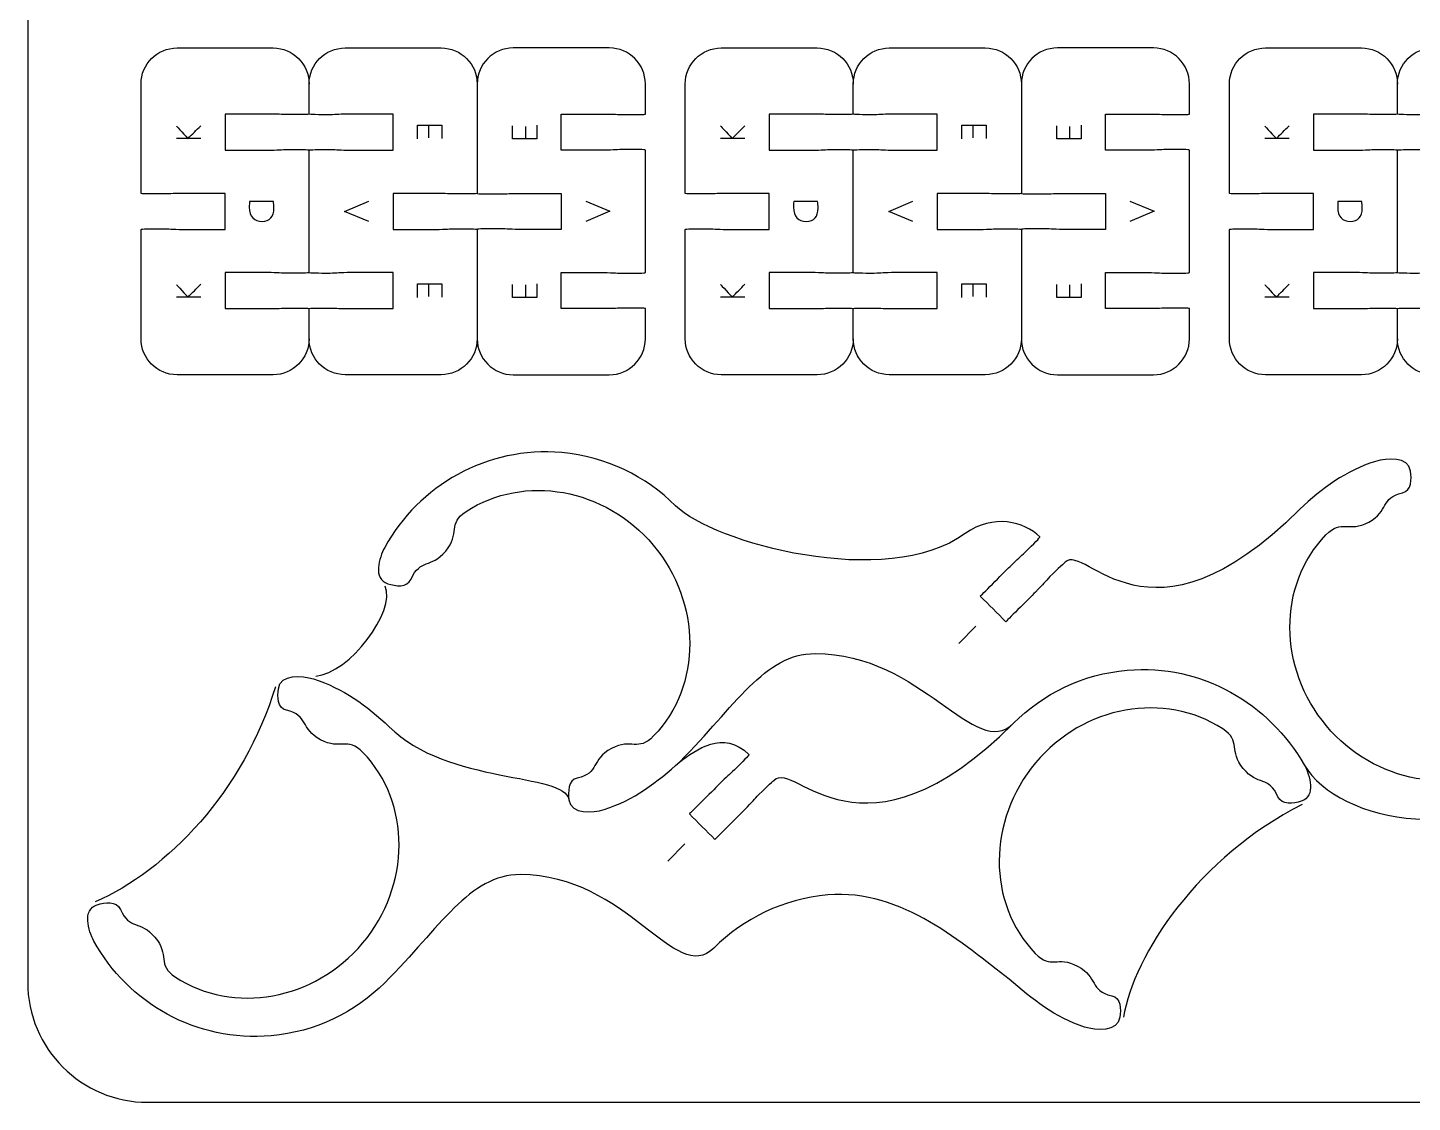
# Model space of a CAD drawing. Extents: x 0 to 250, y 0 to 300.
# Drawn here: x 0 to 115.4, y 0 to 89.5 of the extents above; entities that cross this region are included whole.
import ezdxf

# ---------------------------------------------------------------- set-up
doc = ezdxf.new("R2010")
doc.units = 0
doc.header["$MEASUREMENT"] = 0
doc.layers.add('DEFAULT', color=7, linetype='CONTINUOUS')

msp = doc.modelspace()

# ---------------------------------------------------------------- linework, layer by layer
at = {"layer": 'DEFAULT', "color": 250}
for points in [[(32.53, 80.29), (32.53, 81.42), (34.55, 81.42), (34.55, 80.33)], [(33.47, 80.38), (33.47, 81.42)], [(42.46, 81.42), (42.46, 80.29), (40.44, 80.29), (40.44, 81.38)], [(41.51, 81.33), (41.51, 80.29)], [(77.86, 80.29), (77.86, 81.42), (79.88, 81.42), (79.88, 80.33)], [(78.8, 80.38), (78.8, 81.42)], [(87.79, 81.42), (87.79, 80.29), (85.77, 80.29), (85.77, 81.38)], [(86.84, 81.33), (86.84, 80.29)], [(14.46, 80.32), (12.44, 80.32)], [(59.79, 80.32), (57.77, 80.32)], [(105.12, 80.32), (103.09, 80.32)], [(28.46, 73.4), (26.44, 74.24), (28.46, 75.1)], [(46.53, 75.1), (48.55, 74.26), (46.53, 73.4)], [(73.79, 73.4), (71.77, 74.24), (73.79, 75.1)], [(91.86, 75.1), (93.88, 74.26), (91.86, 73.4)], [(32.53, 67.08), (32.53, 68.21), (34.55, 68.21), (34.55, 67.12)], [(33.47, 67.17), (33.47, 68.21)], [(42.46, 68.21), (42.46, 67.08), (40.44, 67.08), (40.44, 68.17)], [(41.51, 68.12), (41.51, 67.08)], [(77.86, 67.08), (77.86, 68.21), (79.88, 68.21), (79.88, 67.12)], [(78.8, 67.17), (78.8, 68.21)], [(87.79, 68.21), (87.79, 67.08), (85.77, 67.08), (85.77, 68.17)], [(86.84, 68.12), (86.84, 67.08)], [(14.46, 67.12), (12.44, 67.12)], [(59.79, 67.12), (57.77, 67.12)], [(105.12, 67.12), (103.09, 67.12)], [(79.03, 39.7), (77.6, 38.27)], [(54.8, 21.57), (53.37, 20.14)]]:
    msp.add_lwpolyline(points, dxfattribs=at)
at = {"layer": 'DEFAULT', "color": 1}
for points, knots in [([(240.05, 0.05), (163.38, 0.05), (86.72, 0.05), (10.05, 0.05), (4.53, 0.05), (0.05, 4.53), (0.05, 10.05), (0.05, 103.38), (0.05, 196.72), (0.05, 290.05), (0.05, 295.57), (4.53, 300.05), (10.05, 300.05), (86.72, 300.05), (163.38, 300.05), (240.05, 300.05), (245.57, 300.05), (250.05, 295.57), (250.05, 290.05), (250.05, 196.72), (250.05, 103.38), (250.05, 10.05), (250.05, 4.53), (245.57, 0.05), (240.05, 0.05)], [0, 0, 0, 0, 651.968, 651.968, 651.968, 652.968, 652.968, 652.968, 1446.668, 1446.668, 1446.668, 1447.668, 1447.668, 1447.668, 2099.636, 2099.636, 2099.636, 2100.636, 2100.636, 2100.636, 2894.336, 2894.336, 2894.336, 2895.336, 2895.336, 2895.336, 2895.336]), ([(23.49, 63.64), (23.49, 61.99), (22.15, 60.64), (20.49, 60.64), (17.83, 60.64), (15.16, 60.64), (12.49, 60.64), (10.83, 60.64), (9.49, 61.99), (9.49, 63.64), (9.49, 66.68), (9.49, 69.71), (9.49, 72.75), (9.49, 72.8), (10.27, 72.8), (11.24, 72.8), (11.83, 72.8), (12.02, 72.75), (12.99, 72.75), (14.16, 72.75), (15.33, 72.75), (16.49, 72.75), (16.49, 73.75), (16.49, 74.75), (16.49, 75.75), (15.33, 75.75), (14.16, 75.75), (12.99, 75.75), (12.02, 75.75), (11.83, 75.7), (11.24, 75.7), (10.27, 75.7), (9.49, 75.7), (9.49, 75.75), (9.49, 78.79), (9.49, 81.82), (9.49, 84.86), (9.49, 86.52), (10.83, 87.86), (12.49, 87.86), (15.16, 87.86), (17.83, 87.86), (20.49, 87.86), (22.15, 87.86), (23.49, 86.52), (23.49, 84.86)], [0, 0, 0, 0, 1, 1, 1, 23.69, 23.69, 23.69, 24.69, 24.69, 24.69, 50.499, 50.499, 50.499, 51.499, 51.499, 51.499, 52.499, 52.499, 52.499, 62.429, 62.429, 62.429, 70.94, 70.94, 70.94, 80.87, 80.87, 80.87, 81.87, 81.87, 81.87, 82.87, 82.87, 82.87, 108.679, 108.679, 108.679, 109.679, 109.679, 109.679, 132.369, 132.369, 132.369, 133.369, 133.369, 133.369, 133.369]), ([(37.49, 63.64), (37.49, 61.99), (36.15, 60.65), (34.5, 60.65), (31.83, 60.65), (29.16, 60.65), (26.49, 60.65), (24.83, 60.65), (23.49, 61.99), (23.49, 63.64), (23.49, 64.48), (23.49, 65.31), (23.49, 66.15), (23.49, 66.2), (24.28, 66.2), (25.24, 66.2), (25.83, 66.2), (26.03, 66.15), (26.99, 66.15), (28.16, 66.15), (29.33, 66.15), (30.5, 66.15), (30.5, 67.15), (30.5, 68.15), (30.5, 69.15), (29.33, 69.15), (28.16, 69.15), (26.99, 69.15), (26.03, 69.15), (25.83, 69.09), (25.24, 69.09), (24.28, 69.09), (23.49, 69.09), (23.49, 69.15), (23.49, 72.55), (23.49, 75.95), (23.49, 79.35), (23.49, 79.4), (24.28, 79.4), (25.24, 79.4), (25.83, 79.4), (26.03, 79.35), (26.99, 79.35), (27.87, 79.35), (30.5, 79.35), (30.5, 79.35), (30.5, 80.35), (30.5, 81.36), (30.5, 82.36), (29.33, 82.36), (28.16, 82.36), (26.99, 82.36), (26.03, 82.36), (25.83, 82.3), (25.24, 82.3), (24.28, 82.3), (23.49, 82.3), (23.49, 82.36), (23.49, 83.19), (23.49, 84.02), (23.49, 84.86), (23.49, 86.52), (24.83, 87.86), (26.49, 87.86), (29.16, 87.86), (31.83, 87.86), (34.5, 87.86), (36.15, 87.86), (37.49, 86.52), (37.49, 84.86)], [0, 0, 0, 0, 1, 1, 1, 23.69, 23.69, 23.69, 24.69, 24.69, 24.69, 31.779, 31.779, 31.779, 32.779, 32.779, 32.779, 33.779, 33.779, 33.779, 43.709, 43.709, 43.709, 52.22, 52.22, 52.22, 62.15, 62.15, 62.15, 63.15, 63.15, 63.15, 64.15, 64.15, 64.15, 93.08, 93.08, 93.08, 94.08, 94.08, 94.08, 95.08, 95.08, 95.08, 96.08, 96.08, 96.08, 104.59, 104.59, 104.59, 114.52, 114.52, 114.52, 115.52, 115.52, 115.52, 116.52, 116.52, 116.52, 123.609, 123.609, 123.609, 124.609, 124.609, 124.609, 147.299, 147.299, 147.299, 148.299, 148.299, 148.299, 148.299]), ([(44.49, 82.36), (44.49, 81.36), (44.49, 80.35), (44.49, 79.35), (45.66, 79.35), (46.83, 79.35), (48, 79.35), (48.96, 79.35), (49.16, 79.41), (49.75, 79.41), (50.71, 79.41), (51.5, 79.41), (51.5, 79.35), (51.5, 75.95), (51.5, 72.55), (51.5, 69.15), (51.5, 69.1), (50.71, 69.1), (49.75, 69.1), (49.16, 69.1), (48.96, 69.15), (48, 69.15), (47.12, 69.15), (44.49, 69.15), (44.49, 69.15), (44.49, 68.15), (44.49, 67.15), (44.49, 66.15), (45.66, 66.15), (46.83, 66.15), (48, 66.15), (48.96, 66.15), (49.16, 66.2), (49.75, 66.2), (50.71, 66.2), (51.5, 66.2), (51.5, 66.15), (51.5, 65.31), (51.5, 64.48), (51.5, 63.64), (51.5, 61.99), (50.16, 60.64), (48.5, 60.64), (45.83, 60.64), (43.16, 60.64), (40.49, 60.64), (38.84, 60.64), (37.49, 61.99), (37.49, 63.64), (37.49, 66.68), (37.49, 69.71), (37.49, 72.75), (37.49, 72.8), (38.28, 72.8), (39.24, 72.8), (39.83, 72.8), (40.03, 72.75), (40.99, 72.75), (42.16, 72.75), (43.33, 72.75), (44.5, 72.75), (44.5, 73.75), (44.5, 74.75), (44.5, 75.75), (43.33, 75.75), (42.16, 75.75), (40.99, 75.75), (40.03, 75.75), (39.83, 75.7), (39.24, 75.7), (38.28, 75.7), (37.49, 75.7), (37.49, 75.75), (37.49, 78.79), (37.49, 81.82), (37.49, 84.86), (37.49, 86.52), (38.84, 87.86), (40.49, 87.86), (43.16, 87.86), (45.83, 87.86), (48.5, 87.86), (50.16, 87.86), (51.5, 86.52), (51.5, 84.86), (51.5, 84.02), (51.5, 83.19), (51.5, 82.36), (51.5, 82.31), (50.71, 82.31), (49.75, 82.31), (49.16, 82.31), (48.96, 82.36), (48, 82.36), (46.83, 82.36), (45.66, 82.36), (44.49, 82.36)], [9.93, 9.93, 9.93, 9.93, 18.44, 18.44, 18.44, 28.37, 28.37, 28.37, 29.37, 29.37, 29.37, 30.37, 30.37, 30.37, 59.301, 59.301, 59.301, 60.301, 60.301, 60.301, 61.301, 61.301, 61.301, 62.301, 62.301, 62.301, 70.811, 70.811, 70.811, 80.741, 80.741, 80.741, 81.741, 81.741, 81.741, 82.741, 82.741, 82.741, 89.83, 89.83, 89.83, 90.83, 90.83, 90.83, 113.52, 113.52, 113.52, 114.52, 114.52, 114.52, 140.329, 140.329, 140.329, 141.329, 141.329, 141.329, 142.329, 142.329, 142.329, 152.259, 152.259, 152.259, 160.77, 160.77, 160.77, 170.7, 170.7, 170.7, 171.7, 171.7, 171.7, 172.7, 172.7, 172.7, 198.509, 198.509, 198.509, 199.509, 199.509, 199.509, 222.199, 222.199, 222.199, 223.199, 223.199, 223.199, 230.288, 230.288, 230.288, 231.288, 231.288, 231.288, 232.288, 232.288, 232.288, 242.218, 242.218, 242.218, 242.218]), ([(68.82, 63.64), (68.82, 61.99), (67.48, 60.64), (65.82, 60.64), (63.15, 60.64), (60.49, 60.64), (57.82, 60.64), (56.16, 60.64), (54.82, 61.99), (54.82, 63.64), (54.82, 66.68), (54.82, 69.71), (54.82, 72.75), (54.82, 72.8), (55.6, 72.8), (56.57, 72.8), (57.16, 72.8), (57.35, 72.75), (58.32, 72.75), (59.49, 72.75), (60.65, 72.75), (61.82, 72.75), (61.82, 73.75), (61.82, 74.75), (61.82, 75.75), (60.65, 75.75), (59.49, 75.75), (58.32, 75.75), (57.35, 75.75), (57.16, 75.7), (56.57, 75.7), (55.6, 75.7), (54.82, 75.7), (54.82, 75.75), (54.82, 78.79), (54.82, 81.82), (54.82, 84.86), (54.82, 86.52), (56.16, 87.86), (57.82, 87.86), (60.49, 87.86), (63.15, 87.86), (65.82, 87.86), (67.48, 87.86), (68.82, 86.52), (68.82, 84.86)], [0, 0, 0, 0, 1, 1, 1, 23.69, 23.69, 23.69, 24.69, 24.69, 24.69, 50.499, 50.499, 50.499, 51.499, 51.499, 51.499, 52.499, 52.499, 52.499, 62.429, 62.429, 62.429, 70.94, 70.94, 70.94, 80.87, 80.87, 80.87, 81.87, 81.87, 81.87, 82.87, 82.87, 82.87, 108.679, 108.679, 108.679, 109.679, 109.679, 109.679, 132.369, 132.369, 132.369, 133.369, 133.369, 133.369, 133.369]), ([(82.82, 63.64), (82.82, 61.99), (81.48, 60.65), (79.82, 60.65), (77.16, 60.65), (74.49, 60.65), (71.82, 60.65), (70.16, 60.65), (68.82, 61.99), (68.82, 63.64), (68.82, 64.48), (68.82, 65.31), (68.82, 66.15), (68.82, 66.2), (69.6, 66.2), (70.57, 66.2), (71.16, 66.2), (71.35, 66.15), (72.32, 66.15), (73.49, 66.15), (74.66, 66.15), (75.82, 66.15), (75.82, 67.15), (75.82, 68.15), (75.82, 69.15), (74.66, 69.15), (73.49, 69.15), (72.32, 69.15), (71.35, 69.15), (71.16, 69.09), (70.57, 69.09), (69.6, 69.09), (68.82, 69.09), (68.82, 69.15), (68.82, 72.55), (68.82, 75.95), (68.82, 79.35), (68.82, 79.4), (69.6, 79.4), (70.57, 79.4), (71.16, 79.4), (71.35, 79.35), (72.32, 79.35), (73.2, 79.35), (75.82, 79.35), (75.82, 79.35), (75.82, 80.35), (75.82, 81.36), (75.82, 82.36), (74.66, 82.36), (73.49, 82.36), (72.32, 82.36), (71.35, 82.36), (71.16, 82.3), (70.57, 82.3), (69.6, 82.3), (68.82, 82.3), (68.82, 82.36), (68.82, 83.19), (68.82, 84.02), (68.82, 84.86), (68.82, 86.52), (70.16, 87.86), (71.82, 87.86), (74.49, 87.86), (77.16, 87.86), (79.82, 87.86), (81.48, 87.86), (82.82, 86.52), (82.82, 84.86)], [0, 0, 0, 0, 1, 1, 1, 23.69, 23.69, 23.69, 24.69, 24.69, 24.69, 31.779, 31.779, 31.779, 32.779, 32.779, 32.779, 33.779, 33.779, 33.779, 43.709, 43.709, 43.709, 52.22, 52.22, 52.22, 62.15, 62.15, 62.15, 63.15, 63.15, 63.15, 64.15, 64.15, 64.15, 93.08, 93.08, 93.08, 94.08, 94.08, 94.08, 95.08, 95.08, 95.08, 96.08, 96.08, 96.08, 104.59, 104.59, 104.59, 114.52, 114.52, 114.52, 115.52, 115.52, 115.52, 116.52, 116.52, 116.52, 123.609, 123.609, 123.609, 124.609, 124.609, 124.609, 147.299, 147.299, 147.299, 148.299, 148.299, 148.299, 148.299]), ([(89.82, 82.36), (89.82, 81.36), (89.82, 80.35), (89.82, 79.35), (90.99, 79.35), (92.16, 79.35), (93.32, 79.35), (94.29, 79.35), (94.49, 79.41), (95.07, 79.41), (96.04, 79.41), (96.82, 79.41), (96.82, 79.35), (96.82, 75.95), (96.82, 72.55), (96.82, 69.15), (96.82, 69.1), (96.04, 69.1), (95.07, 69.1), (94.49, 69.1), (94.29, 69.15), (93.32, 69.15), (92.45, 69.15), (89.82, 69.15), (89.82, 69.15), (89.82, 68.15), (89.82, 67.15), (89.82, 66.15), (90.99, 66.15), (92.16, 66.15), (93.32, 66.15), (94.29, 66.15), (94.49, 66.2), (95.07, 66.2), (96.04, 66.2), (96.82, 66.2), (96.82, 66.15), (96.82, 65.31), (96.82, 64.48), (96.82, 63.64), (96.82, 61.99), (95.48, 60.64), (93.83, 60.64), (91.16, 60.64), (88.49, 60.64), (85.82, 60.64), (84.16, 60.64), (82.82, 61.99), (82.82, 63.64), (82.82, 66.68), (82.82, 69.71), (82.82, 72.75), (82.82, 72.8), (83.61, 72.8), (84.57, 72.8), (85.16, 72.8), (85.36, 72.75), (86.32, 72.75), (87.49, 72.75), (88.66, 72.75), (89.83, 72.75), (89.83, 73.75), (89.83, 74.75), (89.83, 75.75), (88.66, 75.75), (87.49, 75.75), (86.32, 75.75), (85.36, 75.75), (85.16, 75.7), (84.57, 75.7), (83.61, 75.7), (82.82, 75.7), (82.82, 75.75), (82.82, 78.79), (82.82, 81.82), (82.82, 84.86), (82.82, 86.52), (84.16, 87.86), (85.82, 87.86), (88.49, 87.86), (91.16, 87.86), (93.83, 87.86), (95.48, 87.86), (96.82, 86.52), (96.82, 84.86), (96.82, 84.02), (96.82, 83.19), (96.82, 82.36), (96.82, 82.31), (96.04, 82.31), (95.07, 82.31), (94.49, 82.31), (94.29, 82.36), (93.32, 82.36), (92.16, 82.36), (90.99, 82.36), (89.82, 82.36)], [9.93, 9.93, 9.93, 9.93, 18.44, 18.44, 18.44, 28.37, 28.37, 28.37, 29.37, 29.37, 29.37, 30.37, 30.37, 30.37, 59.301, 59.301, 59.301, 60.301, 60.301, 60.301, 61.301, 61.301, 61.301, 62.301, 62.301, 62.301, 70.811, 70.811, 70.811, 80.741, 80.741, 80.741, 81.741, 81.741, 81.741, 82.741, 82.741, 82.741, 89.83, 89.83, 89.83, 90.83, 90.83, 90.83, 113.52, 113.52, 113.52, 114.52, 114.52, 114.52, 140.329, 140.329, 140.329, 141.329, 141.329, 141.329, 142.329, 142.329, 142.329, 152.259, 152.259, 152.259, 160.77, 160.77, 160.77, 170.7, 170.7, 170.7, 171.7, 171.7, 171.7, 172.7, 172.7, 172.7, 198.509, 198.509, 198.509, 199.509, 199.509, 199.509, 222.199, 222.199, 222.199, 223.199, 223.199, 223.199, 230.288, 230.288, 230.288, 231.288, 231.288, 231.288, 232.288, 232.288, 232.288, 242.218, 242.218, 242.218, 242.218]), ([(114.15, 63.64), (114.15, 61.99), (112.81, 60.64), (111.15, 60.64), (108.48, 60.64), (105.81, 60.64), (103.15, 60.64), (101.49, 60.64), (100.15, 61.99), (100.15, 63.64), (100.15, 66.68), (100.15, 69.71), (100.15, 72.75), (100.15, 72.8), (100.93, 72.8), (101.9, 72.8), (102.49, 72.8), (102.68, 72.75), (103.65, 72.75), (104.81, 72.75), (105.98, 72.75), (107.15, 72.75), (107.15, 73.75), (107.15, 74.75), (107.15, 75.75), (105.98, 75.75), (104.81, 75.75), (103.65, 75.75), (102.68, 75.75), (102.49, 75.7), (101.9, 75.7), (100.93, 75.7), (100.15, 75.7), (100.15, 75.75), (100.15, 78.79), (100.15, 81.82), (100.15, 84.86), (100.15, 86.52), (101.49, 87.86), (103.15, 87.86), (105.81, 87.86), (108.48, 87.86), (111.15, 87.86), (112.81, 87.86), (114.15, 86.52), (114.15, 84.86)], [0, 0, 0, 0, 1, 1, 1, 23.69, 23.69, 23.69, 24.69, 24.69, 24.69, 50.499, 50.499, 50.499, 51.499, 51.499, 51.499, 52.499, 52.499, 52.499, 62.429, 62.429, 62.429, 70.94, 70.94, 70.94, 80.87, 80.87, 80.87, 81.87, 81.87, 81.87, 82.87, 82.87, 82.87, 108.679, 108.679, 108.679, 109.679, 109.679, 109.679, 132.369, 132.369, 132.369, 133.369, 133.369, 133.369, 133.369]), ([(128.15, 63.64), (128.15, 61.99), (126.81, 60.65), (125.15, 60.65), (122.48, 60.65), (119.82, 60.65), (117.15, 60.65), (115.49, 60.65), (114.15, 61.99), (114.15, 63.64), (114.15, 64.48), (114.15, 65.31), (114.15, 66.15), (114.15, 66.2), (114.93, 66.2), (115.9, 66.2), (116.49, 66.2), (116.68, 66.15), (117.65, 66.15), (118.82, 66.15), (119.98, 66.15), (121.15, 66.15), (121.15, 67.15), (121.15, 68.15), (121.15, 69.15), (119.98, 69.15), (118.82, 69.15), (117.65, 69.15), (116.68, 69.15), (116.49, 69.09), (115.9, 69.09), (114.93, 69.09), (114.15, 69.09), (114.15, 69.15), (114.15, 72.55), (114.15, 75.95), (114.15, 79.35), (114.15, 79.4), (114.93, 79.4), (115.9, 79.4), (116.49, 79.4), (116.68, 79.35), (117.65, 79.35), (118.52, 79.35), (121.15, 79.35), (121.15, 79.35), (121.15, 80.35), (121.15, 81.36), (121.15, 82.36), (119.98, 82.36), (118.82, 82.36), (117.65, 82.36), (116.68, 82.36), (116.49, 82.3), (115.9, 82.3), (114.93, 82.3), (114.15, 82.3), (114.15, 82.36), (114.15, 83.19), (114.15, 84.02), (114.15, 84.86), (114.15, 86.52), (115.49, 87.86), (117.15, 87.86), (119.82, 87.86), (122.48, 87.86), (125.15, 87.86), (126.81, 87.86), (128.15, 86.52), (128.15, 84.86)], [0, 0, 0, 0, 1, 1, 1, 23.69, 23.69, 23.69, 24.69, 24.69, 24.69, 31.779, 31.779, 31.779, 32.779, 32.779, 32.779, 33.779, 33.779, 33.779, 43.709, 43.709, 43.709, 52.22, 52.22, 52.22, 62.15, 62.15, 62.15, 63.15, 63.15, 63.15, 64.15, 64.15, 64.15, 93.08, 93.08, 93.08, 94.08, 94.08, 94.08, 95.08, 95.08, 95.08, 96.08, 96.08, 96.08, 104.59, 104.59, 104.59, 114.52, 114.52, 114.52, 115.52, 115.52, 115.52, 116.52, 116.52, 116.52, 123.609, 123.609, 123.609, 124.609, 124.609, 124.609, 147.299, 147.299, 147.299, 148.299, 148.299, 148.299, 148.299]), ([(23.49, 82.36), (23.49, 82.31), (22.71, 82.31), (21.74, 82.31), (21.15, 82.31), (20.96, 82.36), (19.99, 82.36), (18.83, 82.36), (17.66, 82.36), (16.49, 82.36), (16.49, 81.36), (16.49, 80.35), (16.49, 79.35), (17.66, 79.35), (18.83, 79.35), (19.99, 79.35), (20.96, 79.35), (21.15, 79.41), (21.74, 79.41), (22.71, 79.41), (23.49, 79.41), (23.49, 79.35)], [0, 0, 0, 0, 1, 1, 1, 2, 2, 2, 11.93, 11.93, 11.93, 20.44, 20.44, 20.44, 30.37, 30.37, 30.37, 31.37, 31.37, 31.37, 32.37, 32.37, 32.37, 32.37]), ([(68.82, 82.36), (68.82, 82.31), (68.04, 82.31), (67.07, 82.31), (66.48, 82.31), (66.29, 82.36), (65.32, 82.36), (64.15, 82.36), (62.99, 82.36), (61.82, 82.36), (61.82, 81.36), (61.82, 80.35), (61.82, 79.35), (62.99, 79.35), (64.15, 79.35), (65.32, 79.35), (66.29, 79.35), (66.48, 79.41), (67.07, 79.41), (68.04, 79.41), (68.82, 79.41), (68.82, 79.35)], [0, 0, 0, 0, 1, 1, 1, 2, 2, 2, 11.93, 11.93, 11.93, 20.44, 20.44, 20.44, 30.37, 30.37, 30.37, 31.37, 31.37, 31.37, 32.37, 32.37, 32.37, 32.37]), ([(114.15, 82.36), (114.15, 82.31), (113.37, 82.31), (112.4, 82.31), (111.81, 82.31), (111.62, 82.36), (110.65, 82.36), (109.48, 82.36), (108.31, 82.36), (107.15, 82.36), (107.15, 81.36), (107.15, 80.35), (107.15, 79.35), (108.31, 79.35), (109.48, 79.35), (110.65, 79.35), (111.62, 79.35), (111.81, 79.41), (112.4, 79.41), (113.37, 79.41), (114.15, 79.41), (114.15, 79.35)], [0, 0, 0, 0, 1, 1, 1, 2, 2, 2, 11.93, 11.93, 11.93, 20.44, 20.44, 20.44, 30.37, 30.37, 30.37, 31.37, 31.37, 31.37, 32.37, 32.37, 32.37, 32.37]), ([(37.49, 75.75), (37.49, 75.7), (36.71, 75.7), (35.74, 75.7), (35.16, 75.7), (34.96, 75.75), (34, 75.75), (32.83, 75.75), (31.66, 75.75), (30.49, 75.75), (30.49, 74.75), (30.49, 73.75), (30.49, 72.75), (31.66, 72.75), (32.83, 72.75), (34, 72.75), (34.96, 72.75), (35.16, 72.8), (35.74, 72.8), (36.71, 72.8), (37.49, 72.8), (37.49, 72.75)], [0, 0, 0, 0, 1, 1, 1, 2, 2, 2, 11.93, 11.93, 11.93, 20.44, 20.44, 20.44, 30.37, 30.37, 30.37, 31.37, 31.37, 31.37, 32.37, 32.37, 32.37, 32.37]), ([(82.82, 75.75), (82.82, 75.7), (82.04, 75.7), (81.07, 75.7), (80.48, 75.7), (80.29, 75.75), (79.32, 75.75), (78.16, 75.75), (76.99, 75.75), (75.82, 75.75), (75.82, 74.75), (75.82, 73.75), (75.82, 72.75), (76.99, 72.75), (78.16, 72.75), (79.32, 72.75), (80.29, 72.75), (80.48, 72.8), (81.07, 72.8), (82.04, 72.8), (82.82, 72.8), (82.82, 72.75)], [0, 0, 0, 0, 1, 1, 1, 2, 2, 2, 11.93, 11.93, 11.93, 20.44, 20.44, 20.44, 30.37, 30.37, 30.37, 31.37, 31.37, 31.37, 32.37, 32.37, 32.37, 32.37]), ([(23.49, 69.15), (23.49, 69.1), (22.71, 69.1), (21.74, 69.1), (21.15, 69.1), (20.96, 69.15), (19.99, 69.15), (19.12, 69.15), (16.49, 69.15), (16.49, 69.15), (16.49, 68.15), (16.49, 67.15), (16.49, 66.15), (17.66, 66.15), (18.83, 66.15), (19.99, 66.15), (20.96, 66.15), (21.15, 66.2), (21.74, 66.2), (22.71, 66.2), (23.49, 66.2), (23.49, 66.15)], [0, 0, 0, 0, 1, 1, 1, 2, 2, 2, 3, 3, 3, 11.51, 11.51, 11.51, 21.44, 21.44, 21.44, 22.44, 22.44, 22.44, 23.44, 23.44, 23.44, 23.44]), ([(68.82, 69.15), (68.82, 69.1), (68.04, 69.1), (67.07, 69.1), (66.48, 69.1), (66.29, 69.15), (65.32, 69.15), (64.45, 69.15), (61.82, 69.15), (61.82, 69.15), (61.82, 68.15), (61.82, 67.15), (61.82, 66.15), (62.99, 66.15), (64.15, 66.15), (65.32, 66.15), (66.29, 66.15), (66.48, 66.2), (67.07, 66.2), (68.04, 66.2), (68.82, 66.2), (68.82, 66.15)], [0, 0, 0, 0, 1, 1, 1, 2, 2, 2, 3, 3, 3, 11.51, 11.51, 11.51, 21.44, 21.44, 21.44, 22.44, 22.44, 22.44, 23.44, 23.44, 23.44, 23.44]), ([(114.15, 69.15), (114.15, 69.1), (113.37, 69.1), (112.4, 69.1), (111.81, 69.1), (111.62, 69.15), (110.65, 69.15), (109.77, 69.15), (107.15, 69.15), (107.15, 69.15), (107.15, 68.15), (107.15, 67.15), (107.15, 66.15), (108.31, 66.15), (109.48, 66.15), (110.65, 66.15), (111.62, 66.15), (111.81, 66.2), (112.4, 66.2), (113.37, 66.2), (114.15, 66.2), (114.15, 66.15)], [0, 0, 0, 0, 1, 1, 1, 2, 2, 2, 3, 3, 3, 11.51, 11.51, 11.51, 21.44, 21.44, 21.44, 22.44, 22.44, 22.44, 23.44, 23.44, 23.44, 23.44]), ([(106.39, 28.15), (103.46, 33.25), (97.86, 36.59), (91.64, 36.04), (87.92, 35.72), (84.62, 34.07), (82.16, 31.62), (78.96, 28.42), (74.6, 37.42), (65.64, 37.42), (61.4, 37.42), (58.99, 33.03), (54.37, 28.42), (52.51, 26.73), (50.5, 25.19), (48.08, 24.44), (47.13, 24.14), (45.32, 23.99), (45.14, 25.25), (45.05, 25.89), (45.05, 26.88), (45.83, 27.05), (47.67, 27.45), (46.96, 28.6), (48.67, 29.51), (50.37, 30.42), (50.87, 29.19), (52.19, 30.56), (56.22, 34.73), (56.18, 41.66), (52.16, 46.45), (48.16, 51.22), (41.42, 52.41), (36.57, 49.26), (35, 48.24), (36.11, 47.44), (34.87, 45.96), (33.63, 44.48), (32.76, 45.37), (31.99, 43.62), (31.67, 42.89), (30.67, 43.03), (30.05, 43.24), (28.78, 43.66), (29.32, 45.41), (29.79, 46.26), (32.61, 51.42), (38.31, 54.7), (44.53, 54.16), (48.26, 53.83), (51.55, 52.18), (54.02, 49.73), (57.09, 46.67), (71.6, 42.64), (78.15, 47.42), (80.44, 49.09), (83.09, 48.41), (84.36, 47.15), (84.41, 47.1), (83.84, 46.57), (83.15, 45.88), (82.74, 45.46), (82.56, 45.36), (81.88, 44.68), (81.26, 44.06), (79.4, 42.2), (79.4, 42.2), (80.11, 41.49), (80.82, 40.79), (81.53, 40.08), (81.53, 40.08), (83.38, 41.93), (84, 42.55), (84.69, 43.24), (84.79, 43.41), (85.2, 43.83), (85.89, 44.51), (86.44, 45), (86.48, 45.03), (88.16, 46.72), (93.37, 36.8), (106.01, 49.44), (107.84, 51.17), (109.88, 52.67), (112.31, 53.42), (113.26, 53.72), (115.07, 53.87), (115.25, 52.61), (115.33, 51.97), (115.34, 50.99), (114.56, 50.81), (112.72, 50.41), (113.47, 49.28), (111.76, 48.37), (110.06, 47.47), (109.52, 48.67), (108.19, 47.3), (104.16, 43.13), (104.21, 36.2), (108.23, 31.41), (112.23, 26.64), (118.97, 25.44), (123.81, 28.6), (125.4, 29.62), (124.31, 30.46), (125.56, 31.95), (126.79, 33.42), (127.63, 32.49), (128.4, 34.24), (128.72, 34.97), (129.71, 34.83), (130.33, 34.62), (131.6, 34.2), (131.07, 32.45), (130.6, 31.6), (129.9, 30.31), (129.02, 29.15), (127.99, 28.13), (121.06, 21.06), (109.19, 23.27), (106.39, 28.15)], [1, 1, 1, 1, 2, 2, 2, 3, 3, 3, 4, 4, 4, 5, 5, 5, 6, 6, 6, 7, 7, 7, 8, 8, 8, 9, 9, 9, 10, 10, 10, 11, 11, 11, 12, 12, 12, 13, 13, 13, 14, 14, 14, 15, 15, 15, 16, 16, 16, 17, 17, 17, 18, 18, 18, 19, 19, 19, 20, 20, 20, 21, 21, 21, 22, 22, 22, 23, 23, 23, 31.513566, 31.513566, 31.513566, 32.513566, 32.513566, 32.513566, 33.513566, 33.513566, 33.513566, 34.513566, 34.513566, 34.513566, 35.513566, 35.513566, 35.513566, 36.513566, 36.513566, 36.513566, 37.513566, 37.513566, 37.513566, 38.513566, 38.513566, 38.513566, 39.513566, 39.513566, 39.513566, 40.513566, 40.513566, 40.513566, 41.513566, 41.513566, 41.513566, 42.513566, 42.513566, 42.513566, 43.513566, 43.513566, 43.513566, 44.513566, 44.513566, 44.513566, 45.513566, 45.513566, 45.513566, 46.513566, 46.513566, 46.513566, 47.513566, 47.513566, 47.513566, 48.513566, 48.513566, 48.513566, 48.513566]), ([(106.39, 28.15), (106.86, 27.28), (107.39, 25.54), (106.12, 25.12), (105.5, 24.92), (104.51, 24.77), (104.19, 25.5), (103.42, 27.25), (102.54, 26.37), (101.31, 27.84), (100.06, 29.33), (101.18, 30.12), (99.6, 31.15), (94.76, 34.3), (88.01, 33.1), (84.01, 28.33), (79.99, 23.54), (79.95, 16.62), (83.98, 12.45), (85.31, 11.08), (85.81, 12.3), (87.51, 11.39), (89.22, 10.48), (88.51, 9.33), (90.35, 8.93), (91.13, 8.76), (91.12, 7.78), (91.03, 7.13), (90.85, 5.88), (89.04, 6.02), (88.09, 6.32), (85.67, 7.08), (83.7, 8.66), (81.8, 10.3), (78.05, 13.17), (72.92, 17.86), (66.7, 17.32), (62.97, 17), (59.68, 15.34), (57.21, 12.9), (54.01, 9.7), (50.03, 19.01), (41.07, 19.01), (36.83, 19.01), (34.42, 14.63), (29.8, 10.01), (27.34, 7.56), (24.04, 5.91), (20.32, 5.59), (14.09, 5.04), (8.39, 8.32), (5.57, 13.48), (5.1, 14.34), (4.57, 16.09), (5.84, 16.51), (6.46, 16.71), (7.45, 16.85), (7.77, 16.12), (8.54, 14.38), (9.42, 15.26), (10.65, 13.79), (11.9, 12.3), (10.78, 11.51), (12.36, 10.48), (17.2, 7.33), (23.94, 8.53), (27.95, 13.3), (31.97, 18.09), (32.01, 25.01), (27.98, 29.18), (26.65, 30.55), (26.14, 29.33), (24.45, 30.24), (22.74, 31.15), (23.45, 32.3), (21.61, 32.7), (20.84, 32.87), (20.84, 33.85), (20.93, 34.5), (21.1, 35.75), (22.91, 35.6), (23.87, 35.31), (26.29, 34.55), (28.34, 33.05), (30.16, 31.33), (35, 26.49), (44.8, 27.54), (45.14, 25.25)], [0, 0, 0, 0, 1.034828, 1.034828, 1.034828, 2.069655, 2.069655, 2.069655, 3.104483, 3.104483, 3.104483, 4.13931, 4.13931, 4.13931, 5.174138, 5.174138, 5.174138, 6.208966, 6.208966, 6.208966, 7.243793, 7.243793, 7.243793, 8.278621, 8.278621, 8.278621, 9.313448, 9.313448, 9.313448, 10.348276, 10.348276, 10.348276, 11.383103, 11.383103, 11.383103, 12.417931, 12.417931, 12.417931, 13.452759, 13.452759, 13.452759, 14.487586, 14.487586, 14.487586, 15.522414, 15.522414, 15.522414, 16.557241, 16.557241, 16.557241, 17.592069, 17.592069, 17.592069, 18.626897, 18.626897, 18.626897, 19.661724, 19.661724, 19.661724, 20.696552, 20.696552, 20.696552, 21.731379, 21.731379, 21.731379, 22.766207, 22.766207, 22.766207, 23.801034, 23.801034, 23.801034, 24.835862, 24.835862, 24.835862, 25.87069, 25.87069, 25.87069, 26.905517, 26.905517, 26.905517, 27.940345, 27.940345, 27.940345, 28.975172, 28.975172, 28.975172, 30.01, 30.01, 30.01, 30.01]), ([(54.37, 28.42), (55.69, 29.37), (58, 31.15), (60.12, 29.01), (60.17, 28.97), (59.61, 28.43), (58.92, 27.74), (58.5, 27.33), (58.33, 27.23), (57.65, 26.54), (57.03, 25.92), (55.17, 24.07), (55.17, 24.07), (55.88, 23.36), (56.59, 22.65), (57.29, 21.94), (57.29, 21.94), (59.15, 23.8), (59.77, 24.42), (60.46, 25.1), (60.55, 25.28), (60.97, 25.7), (61.66, 26.38), (62.21, 26.86), (62.24, 26.89), (63.93, 28.58), (69.51, 18.98), (82.16, 31.62)], [0, 0, 0, 0, 1, 1, 1, 2, 2, 2, 3, 3, 3, 4, 4, 4, 12.513566, 12.513566, 12.513566, 13.513566, 13.513566, 13.513566, 14.513566, 14.513566, 14.513566, 15.513566, 15.513566, 15.513566, 16.513566, 16.513566, 16.513566, 16.513566])]:
    msp.add_open_spline(points, degree=3, knots=knots, dxfattribs=at)
at = {"layer": 'DEFAULT', "color": 250}
for points, knots in [([(12.44, 81.37), (12.44, 81.37), (13.33, 80.38), (13.41, 80.32), (13.76, 80.68), (14.11, 81.03), (14.46, 81.38)], [0, 0, 0, 0, 1, 1, 1, 5.219371, 5.219371, 5.219371, 5.219371]), ([(57.77, 81.37), (57.77, 81.37), (58.66, 80.38), (58.74, 80.32), (59.09, 80.68), (59.44, 81.03), (59.79, 81.38)], [0, 0, 0, 0, 1, 1, 1, 5.219371, 5.219371, 5.219371, 5.219371]), ([(103.09, 81.37), (103.09, 81.37), (103.99, 80.38), (104.07, 80.32), (104.42, 80.68), (104.77, 81.03), (105.12, 81.38)], [0, 0, 0, 0, 1, 1, 1, 5.219371, 5.219371, 5.219371, 5.219371]), ([(20.52, 75.08), (20.54, 74.92), (20.56, 74.73), (20.56, 74.52), (20.56, 74.15), (20.48, 73.88), (20.31, 73.71), (20.15, 73.53), (19.91, 73.42), (19.58, 73.42), (19.26, 73.42), (18.99, 73.52), (18.8, 73.71), (18.61, 73.9), (18.51, 74.21), (18.51, 74.6), (18.51, 74.79), (18.52, 74.95), (18.53, 75.08), (19.2, 75.08), (19.86, 75.08), (20.52, 75.08)], [0, 0, 0, 0, 1, 1, 1, 2, 2, 2, 3, 3, 3, 4, 4, 4, 5, 5, 5, 6, 6, 6, 11.635, 11.635, 11.635, 11.635]), ([(65.85, 75.08), (65.87, 74.92), (65.89, 74.73), (65.89, 74.52), (65.89, 74.15), (65.8, 73.88), (65.64, 73.71), (65.47, 73.53), (65.24, 73.42), (64.91, 73.42), (64.58, 73.42), (64.31, 73.52), (64.13, 73.71), (63.94, 73.9), (63.84, 74.21), (63.84, 74.6), (63.84, 74.79), (63.85, 74.95), (63.86, 75.08), (64.52, 75.08), (65.19, 75.08), (65.85, 75.08)], [0, 0, 0, 0, 1, 1, 1, 2, 2, 2, 3, 3, 3, 4, 4, 4, 5, 5, 5, 6, 6, 6, 11.635, 11.635, 11.635, 11.635]), ([(111.18, 75.08), (111.2, 74.92), (111.22, 74.73), (111.22, 74.52), (111.22, 74.15), (111.13, 73.88), (110.97, 73.71), (110.8, 73.53), (110.57, 73.42), (110.24, 73.42), (109.91, 73.42), (109.64, 73.52), (109.46, 73.71), (109.27, 73.9), (109.17, 74.21), (109.17, 74.6), (109.17, 74.79), (109.17, 74.95), (109.19, 75.08), (109.85, 75.08), (110.51, 75.08), (111.18, 75.08)], [0, 0, 0, 0, 1, 1, 1, 2, 2, 2, 3, 3, 3, 4, 4, 4, 5, 5, 5, 6, 6, 6, 11.635, 11.635, 11.635, 11.635]), ([(12.44, 68.16), (12.44, 68.16), (13.33, 67.17), (13.41, 67.12), (13.76, 67.47), (14.11, 67.82), (14.46, 68.18)], [0, 0, 0, 0, 1, 1, 1, 5.219371, 5.219371, 5.219371, 5.219371]), ([(57.77, 68.16), (57.77, 68.16), (58.66, 67.17), (58.74, 67.12), (59.09, 67.47), (59.44, 67.82), (59.79, 68.18)], [0, 0, 0, 0, 1, 1, 1, 5.219371, 5.219371, 5.219371, 5.219371]), ([(103.09, 68.16), (103.09, 68.16), (103.99, 67.17), (104.07, 67.12), (104.42, 67.47), (104.77, 67.82), (105.12, 68.18)], [0, 0, 0, 0, 1, 1, 1, 5.219371, 5.219371, 5.219371, 5.219371])]:
    msp.add_open_spline(points, degree=3, knots=knots, dxfattribs=at)
at = {"layer": 'DEFAULT', "color": 6}
for points in [[(24.04, 35.55), (26.87, 35.76), (30.74, 40.96), (29.83, 43.03)], [(20.68, 34.66), (18.1, 26.02), (11.6, 19.28), (5.68, 16.76)], [(106.21, 24.84), (97.63, 20.54), (92.15, 12.32), (91.33, 7.13)]]:
    msp.add_open_spline(points, degree=3, dxfattribs=at)

doc.saveas('drawing.dxf')
